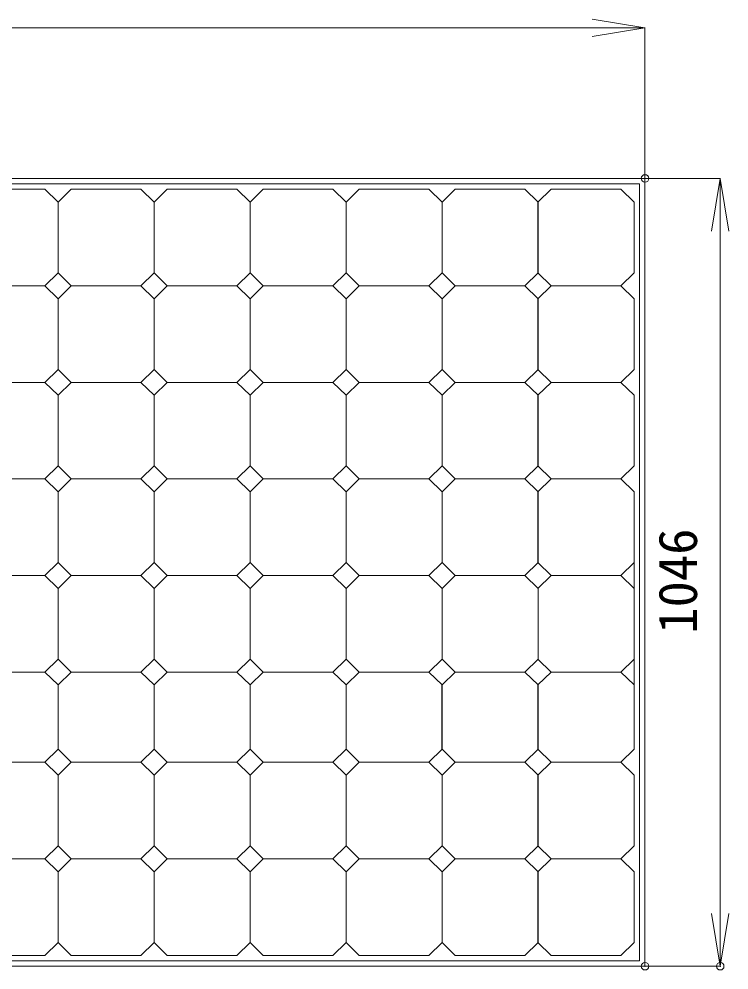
# Model space of a CAD drawing. Units: millimetres, scale not verified. Extents: x -2970 to 2970, y -2100 to 2100.
# Drawn here: x -1460 to -517, y -759 to 504 of the extents above; entities that cross this region are included whole.
import ezdxf
from ezdxf.enums import TextEntityAlignment as Align

# ---------------------------------------------------------------- set-up
doc = ezdxf.new("R2010")
doc.units = ezdxf.units.MM
doc.header["$LTSCALE"] = 20
doc.header["$PDMODE"] = 32
doc.header["$PDSIZE"] = 10
doc.layers.add('0-0_0', color=7, linetype='Continuous', lineweight=18)
doc.styles.add('ＭＳ ゴシック', font='')
doc.styles.get('ＭＳ ゴシック').set_extended_font_data('MS Gothic')

# ---------------------------------------------------------------- blocks, each defined once
blk = doc.blocks.new('_OPEN')
at = {"layer": '0-0_0'}
blk.add_line((-1, 0.1667), (0, 0), dxfattribs=at)
blk.add_lwpolyline([(-1, -0.1667), (0, 0), (-1, 0)], dxfattribs=at)

msp = doc.modelspace()

# ---------------------------------------------------------------- linework, layer by layer
at = {"layer": '0-0_0'}
for p, q in [((-698.53, 504.06), (-628.53, 492.39)), ((-628.53, 292.51), (-628.53, 492.75)), ((-698.53, 492.39), (-2117.53, 492.39)), ((-628.28, 292.39), (-528.17, 292.39)), ((-528.53, 222.39), (-528.53, -683.61)), ((-1408.22, -217.58), (-1408.22, -123.78)), ((-1408.18, -123.78), (-1408.18, -217.58)), ((-1280.71, -217.58), (-1280.71, -123.78)), ((-1280.62, -123.78), (-1280.62, -217.58)), ((-1153.17, -217.58), (-1153.17, -123.78)), ((-1153.1, -123.78), (-1153.1, -217.58)), ((-1025.65, -217.58), (-1025.65, -123.78)), ((-1025.62, -123.78), (-1025.62, -217.58)), ((-898.15, -217.58), (-898.15, -123.78)), ((-898.1, -123.78), (-898.1, -217.58)), ((-770.65, -217.58), (-770.65, -123.78)), ((-770.57, -123.78), (-770.57, -217.58)), ((-1408.12, -345.78), (-1408.12, -251.98)), ((-1408.09, -251.98), (-1408.09, -345.78)), ((-1280.62, -345.78), (-1280.62, -251.98)), ((-1280.53, -251.98), (-1280.53, -345.78)), ((-1153.08, -345.78), (-1153.08, -251.98)), ((-1153.01, -251.98), (-1153.01, -345.78)), ((-1025.56, -345.78), (-1025.56, -251.98)), ((-1025.53, -251.98), (-1025.53, -345.78)), ((-898.06, -345.78), (-898.06, -251.98)), ((-898, -251.98), (-898, -345.78)), ((-770.56, -345.78), (-770.56, -251.98)), ((-770.48, -251.98), (-770.48, -345.78)), ((-1408.23, -465.58), (-1408.23, -380.18)), ((-1408.14, -380.09), (-1408.14, -465.58)), ((-1280.73, -465.58), (-1280.73, -380.18)), ((-1280.64, -380.09), (-1280.64, -465.58)), ((-1153.23, -465.58), (-1153.23, -380.18)), ((-1153.14, -380.09), (-1153.14, -465.58)), ((-1025.71, -465.58), (-1025.71, -380.18)), ((-1025.62, -380.09), (-1025.62, -465.58)), ((-898.2, -465.58), (-898.2, -380.18)), ((-898.11, -380.09), (-898.11, -465.58)), ((-770.67, -465.58), (-770.67, -380.18)), ((-770.57, -380.09), (-770.57, -465.58)), ((-628.28, -753.61), (-528.17, -753.61))]:
    msp.add_line(p, q, dxfattribs=at)
for points in [[(-698.53, 480.72), (-628.53, 492.39), (-698.53, 492.39)], [(-1535.74, -123.78), (-1518.38, -106.58), (-1425.82, -106.58), (-1408.18, -123.78)], [(-1408.22, -123.78), (-1390.86, -106.58), (-1298.26, -106.58), (-1280.62, -123.78)], [(-1280.71, -123.78), (-1263.36, -106.58), (-1170.76, -106.58), (-1153.1, -123.78)], [(-1153.17, -123.78), (-1135.86, -106.58), (-1043.26, -106.58), (-1025.62, -123.78)], [(-1025.65, -123.78), (-1008.34, -106.58), (-915.74, -106.58), (-898.1, -123.78)], [(-898.15, -123.78), (-880.83, -106.58), (-788.22, -106.58), (-770.57, -123.78)], [(-770.65, -123.78), (-753.3, -106.58), (-660.73, -106.58), (-643.05, -123.78)], [(-643.05, -123.78), (-643.05, -465.58), (-660.73, -482.78), (-753.3, -482.78), (-770.65, -465.58)], [(-1408.18, -217.58), (-1425.82, -234.78), (-1518.38, -234.78), (-1535.74, -217.58)], [(-1280.62, -217.58), (-1298.26, -234.78), (-1390.86, -234.78), (-1408.22, -217.58)], [(-1153.1, -217.58), (-1170.76, -234.78), (-1263.36, -234.78), (-1280.71, -217.58)], [(-1025.62, -217.58), (-1043.26, -234.78), (-1135.86, -234.78), (-1153.17, -217.58)], [(-898.1, -217.58), (-915.74, -234.78), (-1008.34, -234.78), (-1025.65, -217.58)], [(-770.57, -217.58), (-788.22, -234.78), (-880.83, -234.78), (-898.15, -217.58)], [(-643.05, -217.58), (-660.73, -234.78), (-753.3, -234.78), (-770.65, -217.58)], [(-1535.74, -251.98), (-1518.38, -234.78), (-1425.82, -234.78), (-1408.18, -251.98)], [(-1408.22, -251.98), (-1390.86, -234.78), (-1298.26, -234.78), (-1280.62, -251.98)], [(-1280.71, -251.98), (-1263.36, -234.78), (-1170.76, -234.78), (-1153.1, -251.98)], [(-1153.17, -251.98), (-1135.86, -234.78), (-1043.26, -234.78), (-1025.62, -251.98)], [(-1025.65, -251.98), (-1008.34, -234.78), (-915.74, -234.78), (-898.1, -251.98)], [(-898.15, -251.98), (-880.83, -234.78), (-788.22, -234.78), (-770.57, -251.98)], [(-770.65, -251.98), (-753.3, -234.78), (-660.73, -234.78), (-643.05, -251.98)], [(-1408.18, -345.78), (-1425.82, -362.98), (-1518.38, -362.98), (-1535.74, -345.78)], [(-1280.62, -345.78), (-1298.26, -362.98), (-1390.86, -362.98), (-1408.22, -345.78)], [(-1153.1, -345.78), (-1170.76, -362.98), (-1263.36, -362.98), (-1280.71, -345.78)], [(-1025.62, -345.78), (-1043.26, -362.98), (-1135.86, -362.98), (-1153.17, -345.78)], [(-898.1, -345.78), (-915.74, -362.98), (-1008.34, -362.98), (-1025.65, -345.78)], [(-770.57, -345.78), (-788.22, -362.98), (-880.83, -362.98), (-898.15, -345.78)], [(-643.05, -345.78), (-660.73, -362.98), (-753.3, -362.98), (-770.65, -345.78)], [(-1535.74, -380.18), (-1518.38, -362.98), (-1425.82, -362.98), (-1408.18, -380.18)], [(-1408.22, -380.18), (-1390.86, -362.98), (-1298.26, -362.98), (-1280.62, -380.18)], [(-1280.71, -380.18), (-1263.36, -362.98), (-1170.76, -362.98), (-1153.1, -380.18)], [(-1153.17, -380.18), (-1135.86, -362.98), (-1043.26, -362.98), (-1025.62, -380.18)], [(-1025.65, -380.18), (-1008.34, -362.98), (-915.74, -362.98), (-898.1, -380.18)], [(-898.15, -380.18), (-880.83, -362.98), (-788.22, -362.98), (-770.57, -380.18)], [(-770.65, -380.18), (-753.3, -362.98), (-660.73, -362.98), (-643.05, -380.18)], [(-1408.18, -465.58), (-1425.82, -482.78), (-1518.38, -482.78), (-1535.74, -465.58)], [(-1280.62, -465.58), (-1298.26, -482.78), (-1390.86, -482.78), (-1408.22, -465.58)], [(-1153.1, -465.58), (-1170.76, -482.78), (-1263.36, -482.78), (-1280.71, -465.58)], [(-1025.62, -465.58), (-1043.26, -482.78), (-1135.86, -482.78), (-1153.17, -465.58)], [(-898.1, -465.58), (-915.74, -482.78), (-1008.34, -482.78), (-1025.65, -465.58)], [(-770.57, -465.58), (-788.22, -482.78), (-880.83, -482.78), (-898.15, -465.58)]]:
    msp.add_lwpolyline(points, dxfattribs=at)
for points in [[(-628.53, -753.61), (-2187.53, -753.61), (-2187.53, 292.39), (-628.53, 292.39)], [(-2180.27, -746.43), (-2180.27, 285.21), (-635.78, 285.21), (-635.78, -746.43)], [(-1408.18, 260.82), (-1408.18, 167.03), (-1425.82, 149.83), (-1518.38, 149.83), (-1535.74, 167.03), (-1535.74, 260.82), (-1518.38, 278.04), (-1425.82, 278.04)], [(-1280.62, 260.82), (-1280.62, 167.03), (-1298.26, 149.83), (-1390.86, 149.83), (-1408.22, 167.03), (-1408.22, 260.82), (-1390.86, 278.04), (-1298.26, 278.04)], [(-1153.1, 260.82), (-1153.1, 167.03), (-1170.76, 149.83), (-1263.36, 149.83), (-1280.71, 167.03), (-1280.71, 260.82), (-1263.36, 278.04), (-1170.76, 278.04)], [(-1025.62, 260.82), (-1025.62, 167.03), (-1043.26, 149.83), (-1135.86, 149.83), (-1153.17, 167.03), (-1153.17, 260.82), (-1135.86, 278.04), (-1043.26, 278.04)], [(-898.1, 260.82), (-898.1, 167.03), (-915.74, 149.83), (-1008.34, 149.83), (-1025.65, 167.03), (-1025.65, 260.82), (-1008.34, 278.04), (-915.74, 278.04)], [(-770.57, 260.82), (-770.57, 167.03), (-788.22, 149.83), (-880.83, 149.83), (-898.15, 167.03), (-898.15, 260.82), (-880.83, 278.04), (-788.22, 278.04)], [(-643.05, 260.82), (-643.05, 167.03), (-660.73, 149.83), (-753.3, 149.83), (-770.65, 167.03), (-770.65, 260.82), (-753.3, 278.04), (-660.73, 278.04)], [(-1408.18, 132.61), (-1408.18, 38.83), (-1425.82, 21.63), (-1518.38, 21.63), (-1535.74, 38.83), (-1535.74, 132.61), (-1518.38, 149.83), (-1425.82, 149.83)], [(-1280.62, 132.61), (-1280.62, 38.83), (-1298.26, 21.63), (-1390.86, 21.63), (-1408.22, 38.83), (-1408.22, 132.61), (-1390.86, 149.83), (-1298.26, 149.83)], [(-1153.1, 132.61), (-1153.1, 38.83), (-1170.76, 21.63), (-1263.36, 21.63), (-1280.71, 38.83), (-1280.71, 132.61), (-1263.36, 149.83), (-1170.76, 149.83)], [(-1025.62, 132.61), (-1025.62, 38.83), (-1043.26, 21.63), (-1135.86, 21.63), (-1153.17, 38.83), (-1153.17, 132.61), (-1135.86, 149.83), (-1043.26, 149.83)], [(-898.1, 132.61), (-898.1, 38.83), (-915.74, 21.63), (-1008.34, 21.63), (-1025.65, 38.83), (-1025.65, 132.61), (-1008.34, 149.83), (-915.74, 149.83)], [(-770.57, 132.61), (-770.57, 38.83), (-788.22, 21.63), (-880.83, 21.63), (-898.15, 38.83), (-898.15, 132.61), (-880.83, 149.83), (-788.22, 149.83)], [(-643.05, 132.61), (-643.05, 38.83), (-660.73, 21.63), (-753.3, 21.63), (-770.65, 38.83), (-770.65, 132.61), (-753.3, 149.83), (-660.73, 149.83)], [(-1408.18, 4.43), (-1408.18, -89.37), (-1425.82, -106.58), (-1518.38, -106.58), (-1535.74, -89.37), (-1535.74, 4.43), (-1518.38, 21.63), (-1425.82, 21.63)], [(-1280.62, 4.43), (-1280.62, -89.37), (-1298.26, -106.58), (-1390.86, -106.58), (-1408.22, -89.37), (-1408.22, 4.43), (-1390.86, 21.63), (-1298.26, 21.63)], [(-1153.1, 4.43), (-1153.1, -89.37), (-1170.76, -106.58), (-1263.36, -106.58), (-1280.71, -89.37), (-1280.71, 4.43), (-1263.36, 21.63), (-1170.76, 21.63)], [(-1025.62, 4.43), (-1025.62, -89.37), (-1043.26, -106.58), (-1135.86, -106.58), (-1153.17, -89.37), (-1153.17, 4.43), (-1135.86, 21.63), (-1043.26, 21.63)], [(-898.1, 4.43), (-898.1, -89.37), (-915.74, -106.58), (-1008.34, -106.58), (-1025.65, -89.37), (-1025.65, 4.43), (-1008.34, 21.63), (-915.74, 21.63)], [(-770.57, 4.43), (-770.57, -89.37), (-788.22, -106.58), (-880.83, -106.58), (-898.15, -89.37), (-898.15, 4.43), (-880.83, 21.63), (-788.22, 21.63)], [(-643.05, 4.43), (-643.05, -89.37), (-660.73, -106.58), (-753.3, -106.58), (-770.65, -89.37), (-770.65, 4.43), (-753.3, 21.63), (-660.73, 21.63)], [(-1408.18, -499.98), (-1408.18, -593.78), (-1425.82, -610.98), (-1518.38, -610.98), (-1535.74, -593.78), (-1535.74, -499.98), (-1518.38, -482.78), (-1425.82, -482.78)], [(-1280.62, -499.98), (-1280.62, -593.78), (-1298.26, -610.98), (-1390.86, -610.98), (-1408.22, -593.78), (-1408.22, -499.98), (-1390.86, -482.78), (-1298.26, -482.78)], [(-1153.1, -499.98), (-1153.1, -593.78), (-1170.76, -610.98), (-1263.36, -610.98), (-1280.71, -593.78), (-1280.71, -499.98), (-1263.36, -482.78), (-1170.76, -482.78)], [(-1025.62, -499.98), (-1025.62, -593.78), (-1043.26, -610.98), (-1135.86, -610.98), (-1153.17, -593.78), (-1153.17, -499.98), (-1135.86, -482.78), (-1043.26, -482.78)], [(-898.1, -499.98), (-898.1, -593.78), (-915.74, -610.98), (-1008.34, -610.98), (-1025.65, -593.78), (-1025.65, -499.98), (-1008.34, -482.78), (-915.74, -482.78)], [(-770.57, -499.98), (-770.57, -593.78), (-788.22, -610.98), (-880.83, -610.98), (-898.15, -593.78), (-898.15, -499.98), (-880.83, -482.78), (-788.22, -482.78)], [(-643.05, -499.98), (-643.05, -593.78), (-660.73, -610.98), (-753.3, -610.98), (-770.65, -593.78), (-770.65, -499.98), (-753.3, -482.78), (-660.73, -482.78)], [(-1408.18, -628.2), (-1408.18, -721.98), (-1425.82, -739.19), (-1518.38, -739.19), (-1535.74, -721.98), (-1535.74, -628.2), (-1518.38, -610.98), (-1425.82, -610.98)], [(-1280.62, -628.2), (-1280.62, -721.98), (-1298.26, -739.19), (-1390.86, -739.19), (-1408.22, -721.98), (-1408.22, -628.2), (-1390.86, -610.98), (-1298.26, -610.98)], [(-1153.1, -628.2), (-1153.1, -721.98), (-1170.76, -739.19), (-1263.36, -739.19), (-1280.71, -721.98), (-1280.71, -628.2), (-1263.36, -610.98), (-1170.76, -610.98)], [(-1025.62, -628.2), (-1025.62, -721.98), (-1043.26, -739.19), (-1135.86, -739.19), (-1153.17, -721.98), (-1153.17, -628.2), (-1135.86, -610.98), (-1043.26, -610.98)], [(-898.1, -628.2), (-898.1, -721.98), (-915.74, -739.19), (-1008.34, -739.19), (-1025.65, -721.98), (-1025.65, -628.2), (-1008.34, -610.98), (-915.74, -610.98)], [(-770.57, -628.2), (-770.57, -721.98), (-788.22, -739.19), (-880.83, -739.19), (-898.15, -721.98), (-898.15, -628.2), (-880.83, -610.98), (-788.22, -610.98)], [(-643.05, -628.2), (-643.05, -721.98), (-660.73, -739.19), (-753.3, -739.19), (-770.65, -721.98), (-770.65, -628.2), (-753.3, -610.98), (-660.73, -610.98)]]:
    msp.add_lwpolyline(points, close=True, dxfattribs=at)
for p in [(-628.41, 292.39), (-628.41, -753.61), (-528.53, -753.61)]:
    msp.add_point(p, dxfattribs=at)

# ---------------------------------------------------------------- block references
at = {"layer": '0-0_0', "xscale": 70, "yscale": 70}
for p, rotation in [((-528.53, 292.39), 90), ((-528.53, -753.61), 270)]:
    msp.add_blockref('_OPEN', p, dxfattribs=dict(at, rotation=rotation))

# ---------------------------------------------------------------- texts
at = {"layer": '0-0_0', "style": 'ＭＳ ゴシック'}
msp.add_text('1046', height=51.32, rotation=90, dxfattribs=at).set_placement((-543.95, -312.1), align=Align.BOTTOM_LEFT)

doc.saveas('drawing.dxf')
